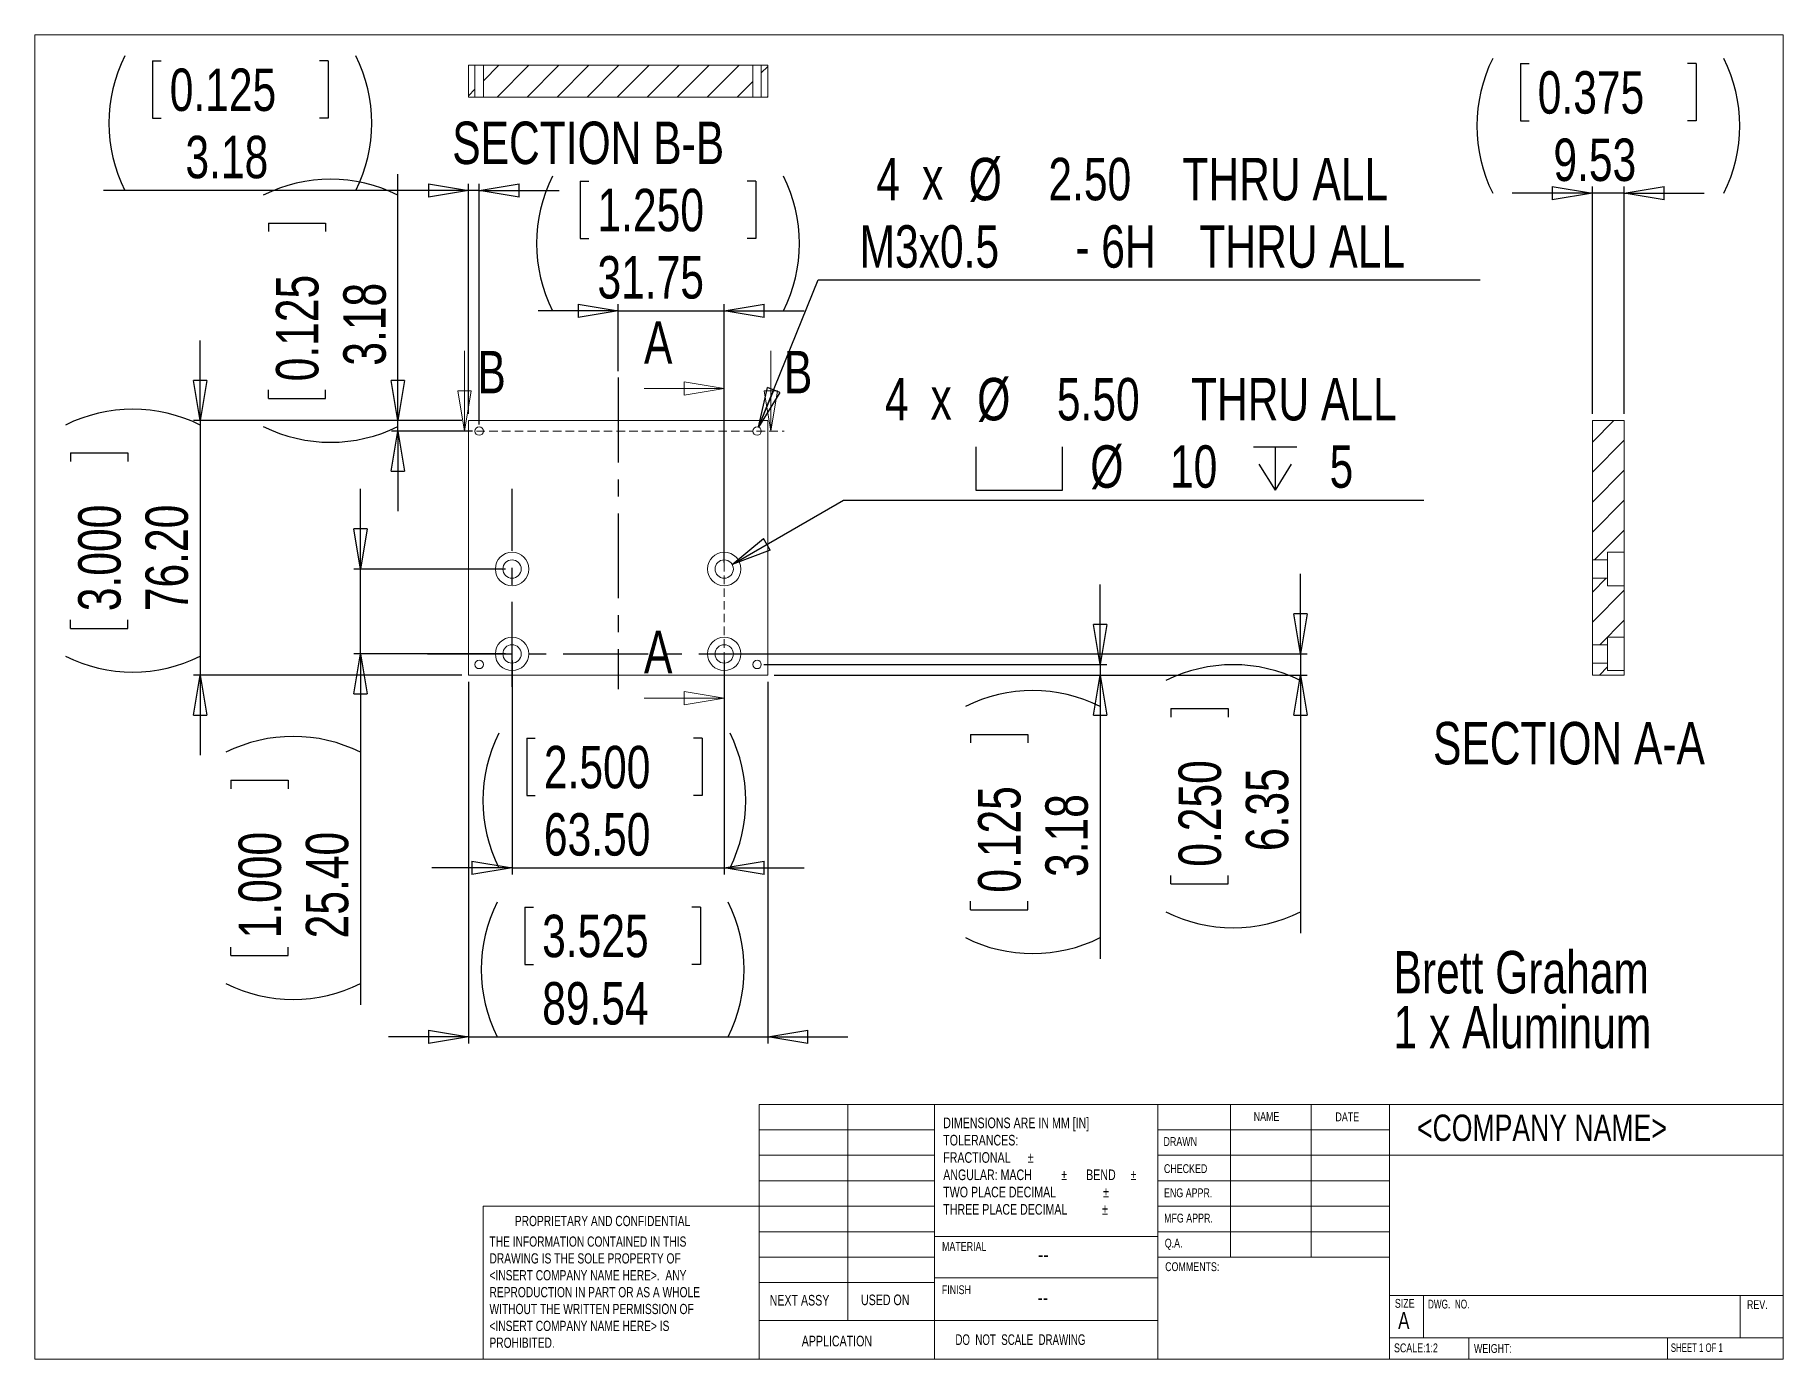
# Model space of a CAD drawing. Header units: millimetres. Extents: x 8 to 270, y 10 to 208.
import ezdxf

# ---------------------------------------------------------------- set-up
doc = ezdxf.new("R2010")
doc.units = ezdxf.units.MM
doc.linetypes.add('CENTERX2', pattern=[20.32, 12.7, -2.54, 2.54, -2.54])
doc.linetypes.add('HIDDEN', pattern=[1.905, 1.27, -0.635])
doc.layers.add('FORMAT', color=7, linetype='Continuous')
doc.styles.add('SLDTEXTSTYLE0', font='TXT', dxfattribs={"width": 0.75})
doc.styles.add('SLDTEXTSTYLE1', font='TXT', dxfattribs={"width": 0.694444})
doc.styles.add('SLDTEXTSTYLE2', font='TXT', dxfattribs={"width": 0.684783})
doc.styles.add('SLDTEXTSTYLE3', font='TXT', dxfattribs={"width": 0.6875})
doc.dimstyles.new('SLDDIMSTYLE0', dxfattribs={"dimtxt": 6.35, "dimasz": 5.9944, "dimexe": 0, "dimexo": 0.0625, "dimgap": 1.5875, "dimtad": 1, "dimtoh": 1, "dimlfac": 2, "dimrnd": 1e-09, "dimzin": 12, "dimdsep": 46, "dimtxsty": 'SLDTEXTSTYLE0', "dimblk1": 'CLOSED', "dimblk2": 'CLOSED', "dimsah": 1, "dimcen": 0.09, "dimadec": 0, "dimazin": 0, "dimtfac": 1, "dimtofl": 0, "dimtmove": 0, "dimatfit": 3, "dimldrblk": 'CLOSED', "dimfxl": 1, "dimtolj": 1, "dimtzin": 12, "dimarcsym": 0})
doc.dimstyles.new('SLDDIMSTYLE1', dxfattribs={"dimtxt": 6.35, "dimasz": 5.9944, "dimexe": 0, "dimexo": 0.0625, "dimgap": 1.5875, "dimtad": 1, "dimtoh": 1, "dimlfac": 2, "dimrnd": 1e-09, "dimzin": 4, "dimdsep": 46, "dimtxsty": 'SLDTEXTSTYLE0', "dimblk1": 'CLOSED', "dimblk2": 'CLOSED', "dimsah": 1, "dimcen": 0.09, "dimadec": 0, "dimazin": 0, "dimtfac": 1, "dimtofl": 0, "dimtmove": 0, "dimatfit": 3, "dimldrblk": 'CLOSED', "dimfxl": 1, "dimtolj": 1, "dimtzin": 12, "dimarcsym": 0})
doc.dimstyles.new('SLDDIMSTYLE2', dxfattribs={"dimtxt": 6.35, "dimasz": 5.9944, "dimexe": 0, "dimexo": 0.0625, "dimgap": 1.5875, "dimtad": 0, "dimtih": 1, "dimtoh": 1, "dimdec": 0, "dimlfac": 2, "dimrnd": 1e-09, "dimzin": 12, "dimdsep": 46, "dimtxsty": 'SLDTEXTSTYLE0', "dimblk1": 'CLOSED', "dimblk2": 'CLOSED', "dimsah": 1, "dimcen": 0.09, "dimadec": 0, "dimazin": 0, "dimtfac": 1, "dimtofl": 0, "dimtmove": 0, "dimatfit": 3, "dimldrblk": 'CLOSED', "dimfxl": 1, "dimtolj": 1, "dimtzin": 12, "dimarcsym": 0})

# ---------------------------------------------------------------- blocks, each defined once
blk = doc.blocks.new('SW_NOTE_0')
at = {"layer": 'FORMAT', "color": 0, "char_height": 6.35, "attachment_point": 1, "style": 'SLDTEXTSTYLE0'}
for s, insert in [('Brett Graham', (0, 8.19)), ('1 x Aluminum', (0, -0.03))]:
    blk.add_mtext(s, dxfattribs=dict(at, insert=insert))
blk = doc.blocks.new('SW_NOTE_1')
at = {"color": 0, "linetype": 'Continuous', "lineweight": 0, "attachment_point": 1, "style": 'SLDTEXTSTYLE0'}
for s, insert, char_height in [('DIMENSIONS ARE IN MM [IN]', (0, 2.05), 1.5875), ('TOLERANCES:', (0, -0.54), 1.5875), ('FRACTIONAL', (0, -3.13), 1.587), ('%%p', (12.64, -3.13), 1.587), ('ANGULAR: MACH', (0, -5.72), 1.5875), ('%%p', (17.67, -5.72), 1.587), ('     BEND ', (19.18, -5.72), 1.587), ('%%p', (28.03, -5.72), 1.587), ('TWO PLACE DECIMAL    ', (0, -8.3), 1.5875), ('%%p', (23.92, -8.3), 1.587), ('THREE PLACE DECIMAL  ', (0, -10.89), 1.5875), ('%%p', (23.78, -10.89), 1.587)]:
    blk.add_mtext(s, dxfattribs=dict(at, insert=insert, char_height=char_height))
blk = doc.blocks.new('SW_NOTE_2')
at = {"color": 0, "linetype": 'Continuous', "lineweight": 0, "char_height": 1.524, "attachment_point": 1, "style": 'SLDTEXTSTYLE0'}
for s, insert in [('THE INFORMATION CONTAINED IN THIS', (0, 1.96)), ('DRAWING IS THE SOLE PROPERTY OF', (0, -0.56)), ('<INSERT COMPANY NAME HERE>.  ANY ', (0, -3.08)), ('REPRODUCTION IN PART OR AS A WHOLE', (0, -5.61)), ('WITHOUT THE WRITTEN PERMISSION OF', (0, -8.13)), ('<INSERT COMPANY NAME HERE> IS ', (0, -10.66)), ('PROHIBITED.', (0, -13.18))]:
    blk.add_mtext(s, dxfattribs=dict(at, insert=insert))
blk = doc.blocks.new('_CLOSED')
at = {"color": 0, "linetype": 'ByBlock', "lineweight": -2}
for p, q in [((-1, 0.166667), (0, 0)), ((-1, 0.166667), (-1, -0.166667)), ((0, 0), (-1, -0.166667)), ((0, 0), (-1, 0))]:
    blk.add_line(p, q, dxfattribs=at)
blk = doc.blocks.new('*D5')
at = {"layer": 'FORMAT'}
for p, q in [((73.27, 111.31), (73.27, 57.18)), ((118.04, 111.31), (118.04, 57.18)), ((81.71, 77.57), (81.71, 69.01)), ((81.71, 77.57), (83, 77.57)), ((107.98, 77.57), (106.69, 77.57)), ((107.98, 77.57), (107.98, 69.01)), ((81.71, 69.01), (83, 69.01)), ((107.98, 69.01), (106.69, 69.01)), ((73.27, 58.17), (61.28, 58.17)), ((73.27, 58.17), (118.04, 58.17)), ((118.04, 58.17), (130.03, 58.17))]:
    blk.add_line(p, q, dxfattribs=at)
for centre, start, end in [((97.7, 68.25), 153.4349, 206.5651), ((91.99, 68.25), 333.4349, 26.5651)]:
    blk.add_arc(centre, 22.53, start, end, dxfattribs=at)
at = {"layer": 'FORMAT', "xscale": 5.9944, "yscale": 5.9944}
blk.add_blockref('_CLOSED', (73.27, 58.17, -2.33), dxfattribs=at)
at = {"layer": 'FORMAT', "xscale": 5.9944, "yscale": 5.9944, "rotation": 180}
blk.add_blockref('_CLOSED', (118.04, 58.17, -2.33), dxfattribs=at)
at = {"layer": 'FORMAT', "char_height": 6.35, "attachment_point": 1, "style": 'SLDTEXTSTYLE0'}
for s, insert in [('3.525', (84.29, 76.44)), ('89.54', (84.29, 66.36))]:
    blk.add_mtext(s, dxfattribs=dict(at, insert=insert))
blk = doc.blocks.new('*D6')
at = {"layer": 'FORMAT'}
for p, q in [((33.11, 150.4), (33.11, 162.38)), ((72.28, 150.4), (32.12, 150.4)), ((33.11, 150.4), (33.11, 112.3)), ((13.71, 145.54), (22.28, 145.54)), ((13.71, 145.54), (13.71, 144.26)), ((22.28, 145.54), (22.28, 144.26)), ((13.71, 119.28), (13.71, 120.57)), ((22.28, 119.28), (22.28, 120.57)), ((13.71, 119.28), (22.28, 119.28)), ((72.28, 112.3), (32.12, 112.3)), ((33.11, 112.3), (33.11, 100.31))]:
    blk.add_line(p, q, dxfattribs=at)
for centre, start, end in [((23.03, 129.56), 63.4349, 116.5651), ((23.03, 135.27), 243.4349, 296.5651)]:
    blk.add_arc(centre, 22.53, start, end, dxfattribs=at)
at = {"layer": 'FORMAT', "xscale": 5.9944, "yscale": 5.9944}
for p, rotation in [((33.11, 150.4, -2.33), 270), ((33.11, 112.3, -2.33), 90)]:
    blk.add_blockref('_CLOSED', p, dxfattribs=dict(at, rotation=rotation))
at = {"layer": 'FORMAT', "char_height": 6.35, "attachment_point": 1, "rotation": 90, "style": 'SLDTEXTSTYLE0'}
for s, insert in [('3.000', (14.85, 121.86)), ('76.20', (24.92, 121.86))]:
    blk.add_mtext(s, dxfattribs=dict(at, insert=insert))
blk = doc.blocks.new('*D7')
at = {"layer": 'FORMAT'}
for p, q in [((79.78, 114.48), (79.78, 82.46)), ((111.53, 114.48), (111.53, 82.46)), ((81.98, 102.85), (81.98, 94.28)), ((81.98, 102.85), (83.26, 102.85)), ((108.24, 102.85), (106.95, 102.85)), ((108.24, 102.85), (108.24, 94.28)), ((81.98, 94.28), (83.26, 94.28)), ((108.24, 94.28), (106.95, 94.28)), ((79.78, 83.45), (67.79, 83.45)), ((79.78, 83.45), (111.53, 83.45)), ((111.53, 83.45), (123.52, 83.45))]:
    blk.add_line(p, q, dxfattribs=at)
for centre, start, end in [((97.96, 93.53), 153.4349, 206.5651), ((92.25, 93.53), 333.4349, 26.5651)]:
    blk.add_arc(centre, 22.53, start, end, dxfattribs=at)
at = {"layer": 'FORMAT', "xscale": 5.9944, "yscale": 5.9944}
blk.add_blockref('_CLOSED', (79.78, 83.45, -2.33), dxfattribs=at)
at = {"layer": 'FORMAT', "xscale": 5.9944, "yscale": 5.9944, "rotation": 180}
blk.add_blockref('_CLOSED', (111.53, 83.45, -2.33), dxfattribs=at)
at = {"layer": 'FORMAT', "char_height": 6.35, "attachment_point": 1, "style": 'SLDTEXTSTYLE0'}
for s, insert in [('2.500', (84.55, 101.71)), ('63.50', (84.55, 91.64))]:
    blk.add_mtext(s, dxfattribs=dict(at, insert=insert))
blk = doc.blocks.new('*D8')
at = {"layer": 'FORMAT'}
for p, q in [((57.11, 128.17), (57.11, 140.16)), ((78.79, 128.17), (56.12, 128.17)), ((57.11, 115.47), (57.11, 128.17)), ((78.79, 115.47), (56.12, 115.47)), ((57.11, 115.47), (57.11, 62.98)), ((37.71, 96.58), (46.28, 96.58)), ((37.71, 96.58), (37.71, 95.29)), ((46.28, 96.58), (46.28, 95.29)), ((37.71, 70.32), (37.71, 71.61)), ((46.28, 70.32), (46.28, 71.61)), ((37.71, 70.32), (46.28, 70.32))]:
    blk.add_line(p, q, dxfattribs=at)
for centre, start, end in [((47.03, 80.59), 63.4349, 116.5651), ((47.03, 86.31), 243.4349, 296.5651)]:
    blk.add_arc(centre, 22.53, start, end, dxfattribs=at)
at = {"layer": 'FORMAT', "xscale": 5.9944, "yscale": 5.9944}
for p, rotation in [((57.11, 128.17, -2.33), 270), ((57.11, 115.47, -2.33), 90)]:
    blk.add_blockref('_CLOSED', p, dxfattribs=dict(at, rotation=rotation))
at = {"layer": 'FORMAT', "char_height": 6.35, "attachment_point": 1, "rotation": 90, "style": 'SLDTEXTSTYLE0'}
for s, insert in [('1.000', (38.85, 72.9)), ('25.40', (48.92, 72.9))]:
    blk.add_mtext(s, dxfattribs=dict(at, insert=insert))
blk = doc.blocks.new('*D9')
at = {"layer": 'FORMAT'}
for p, q in [((197.79, 115.47), (197.79, 127.46)), ((112.52, 115.47), (198.78, 115.47)), ((197.79, 115.47), (197.79, 112.3)), ((119.03, 112.3), (198.78, 112.3)), ((197.79, 112.3), (197.79, 73.7)), ((178.39, 107.31), (186.96, 107.31)), ((178.39, 107.31), (178.39, 106.02)), ((186.96, 107.31), (186.96, 106.02)), ((178.39, 81.04), (178.39, 82.33)), ((186.96, 81.04), (186.96, 82.33)), ((178.39, 81.04), (186.96, 81.04))]:
    blk.add_line(p, q, dxfattribs=at)
for centre, start, end in [((187.71, 91.32), 63.4349, 116.5651), ((187.71, 97.03), 243.4349, 296.5651)]:
    blk.add_arc(centre, 22.53, start, end, dxfattribs=at)
at = {"layer": 'FORMAT', "xscale": 5.9944, "yscale": 5.9944}
for p, rotation in [((197.79, 115.47, -2.33), 270), ((197.79, 112.3, -2.33), 90)]:
    blk.add_blockref('_CLOSED', p, dxfattribs=dict(at, rotation=rotation))
at = {"layer": 'FORMAT', "char_height": 6.35, "attachment_point": 1, "rotation": 90, "style": 'SLDTEXTSTYLE0'}
for s, insert in [('0.250', (179.53, 83.62)), ('6.35', (189.6, 85.96))]:
    blk.add_mtext(s, dxfattribs=dict(at, insert=insert))
blk = doc.blocks.new('*D10')
at = {"layer": 'FORMAT'}
for p, q in [((167.79, 113.88), (167.79, 125.87)), ((117.44, 113.88), (168.78, 113.88)), ((167.79, 113.88), (167.79, 112.3)), ((119.03, 112.3), (168.78, 112.3)), ((167.79, 112.3), (167.79, 69.83)), ((148.39, 103.43), (156.96, 103.43)), ((148.39, 103.43), (148.39, 102.14)), ((156.96, 103.43), (156.96, 102.14)), ((148.39, 77.17), (148.39, 78.46)), ((148.39, 77.17), (156.96, 77.17)), ((156.96, 77.17), (156.96, 78.46))]:
    blk.add_line(p, q, dxfattribs=at)
for centre, start, end in [((157.71, 87.44), 63.4349, 116.5651), ((157.71, 93.16), 243.4349, 296.5651)]:
    blk.add_arc(centre, 22.53, start, end, dxfattribs=at)
at = {"layer": 'FORMAT', "xscale": 5.9944, "yscale": 5.9944}
for p, rotation in [((167.79, 113.88, -2.33), 270), ((167.79, 112.3, -2.33), 90)]:
    blk.add_blockref('_CLOSED', p, dxfattribs=dict(at, rotation=rotation))
at = {"layer": 'FORMAT', "char_height": 6.35, "attachment_point": 1, "rotation": 90, "style": 'SLDTEXTSTYLE0'}
for s, insert in [('0.125', (149.53, 79.74)), ('3.18', (159.6, 82.09))]:
    blk.add_mtext(s, dxfattribs=dict(at, insert=insert))
blk = doc.blocks.new('*D11')
at = {"layer": 'FORMAT'}
for p, q in [((25.98, 204.2), (25.98, 195.64)), ((25.98, 204.2), (27.27, 204.2)), ((52.24, 204.2), (50.95, 204.2)), ((52.24, 204.2), (52.24, 195.64)), ((25.98, 195.64), (27.27, 195.64)), ((52.24, 195.64), (50.95, 195.64)), ((73.27, 151.39), (73.27, 185.79)), ((74.86, 149.8), (74.86, 185.79)), ((73.27, 184.8), (18.64, 184.8)), ((74.86, 184.8), (73.27, 184.8)), ((74.86, 184.8), (86.85, 184.8))]:
    blk.add_line(p, q, dxfattribs=at)
for centre, start, end in [((41.97, 194.88), 153.4349, 206.5651), ((36.25, 194.88), 333.4349, 26.5651)]:
    blk.add_arc(centre, 22.53, start, end, dxfattribs=at)
at = {"layer": 'FORMAT', "xscale": 5.9944, "yscale": 5.9944}
for p, rotation in [((73.27, 184.8, -2.33), 360), ((74.86, 184.8, -2.33), 180)]:
    blk.add_blockref('_CLOSED', p, dxfattribs=dict(at, rotation=rotation))
at = {"layer": 'FORMAT', "char_height": 6.35, "attachment_point": 1, "style": 'SLDTEXTSTYLE0'}
for s, insert in [('0.125', (28.55, 203.06)), ('3.18', (30.9, 192.99))]:
    blk.add_mtext(s, dxfattribs=dict(at, insert=insert))
blk = doc.blocks.new('*D12')
at = {"layer": 'FORMAT'}
for p, q in [((62.71, 150.4), (62.71, 187.27)), ((43.31, 179.93), (51.88, 179.93)), ((43.31, 179.93), (43.31, 178.65)), ((51.88, 179.93), (51.88, 178.65)), ((43.31, 153.67), (43.31, 154.96)), ((51.88, 153.67), (51.88, 154.96)), ((43.31, 153.67), (51.88, 153.67)), ((72.28, 150.4), (61.72, 150.4)), ((62.71, 148.81), (62.71, 150.4)), ((73.87, 148.81), (61.72, 148.81)), ((62.71, 148.81), (62.71, 136.82))]:
    blk.add_line(p, q, dxfattribs=at)
for centre, start, end in [((52.63, 163.95), 63.4349, 116.5651), ((52.63, 169.66), 243.4349, 296.5651)]:
    blk.add_arc(centre, 22.53, start, end, dxfattribs=at)
at = {"layer": 'FORMAT', "xscale": 5.9944, "yscale": 5.9944}
for p, rotation in [((62.71, 150.4, -2.33), 270), ((62.71, 148.81, -2.33), 90)]:
    blk.add_blockref('_CLOSED', p, dxfattribs=dict(at, rotation=rotation))
at = {"layer": 'FORMAT', "char_height": 6.35, "attachment_point": 1, "rotation": 90, "style": 'SLDTEXTSTYLE0'}
for s, insert in [('0.125', (44.45, 156.25)), ('3.18', (54.53, 158.59))]:
    blk.add_mtext(s, dxfattribs=dict(at, insert=insert))
blk = doc.blocks.new('*D13')
at = {"layer": 'FORMAT'}
for p, q in [((89.99, 186.2), (89.99, 177.64)), ((89.99, 186.2), (91.28, 186.2)), ((116.25, 186.2), (114.97, 186.2)), ((116.25, 186.2), (116.25, 177.64)), ((89.99, 177.64), (91.28, 177.64)), ((116.25, 177.64), (114.97, 177.64)), ((95.66, 157.79), (95.66, 167.79)), ((111.53, 129.16), (111.53, 167.79)), ((95.66, 166.8), (83.67, 166.8)), ((95.66, 166.8), (111.53, 166.8)), ((111.53, 166.8), (123.52, 166.8))]:
    blk.add_line(p, q, dxfattribs=at)
for centre, start, end in [((105.98, 176.88), 153.4349, 206.5651), ((100.27, 176.88), 333.4349, 26.5651)]:
    blk.add_arc(centre, 22.53, start, end, dxfattribs=at)
at = {"layer": 'FORMAT', "xscale": 5.9944, "yscale": 5.9944}
blk.add_blockref('_CLOSED', (95.66, 166.8, -2.33), dxfattribs=at)
at = {"layer": 'FORMAT', "xscale": 5.9944, "yscale": 5.9944, "rotation": 180}
blk.add_blockref('_CLOSED', (111.53, 166.8, -2.33), dxfattribs=at)
at = {"layer": 'FORMAT', "char_height": 6.35, "attachment_point": 1, "style": 'SLDTEXTSTYLE0'}
for s, insert in [('1.250', (92.57, 185.06)), ('31.75', (92.57, 174.99))]:
    blk.add_mtext(s, dxfattribs=dict(at, insert=insert))
blk = doc.blocks.new('*D14')
at = {"layer": 'FORMAT'}
for p, q in [((116.69, 149.39), (125.62, 171.43)), ((125.62, 171.43), (224.66, 171.43))]:
    blk.add_line(p, q, dxfattribs=at)
at = {"layer": 'FORMAT', "xscale": 5.9944, "yscale": 5.9944, "rotation": 247.9419177682}
blk.add_blockref('_CLOSED', (116.69, 149.39, -2.33), dxfattribs=at)
at = {"layer": 'FORMAT', "char_height": 6.35, "attachment_point": 1, "style": 'SLDTEXTSTYLE0'}
for s, insert in [('4', (134.31, 189.69)), ('%%c', (148.13, 189.69)), ('2.50', (160.05, 189.69)), ('THRU ALL', (180.12, 189.69)), (' x ', (139.37, 189.78)), ('M3x0.5', (131.79, 179.61)), (' - 6H ', (162.31, 179.61)), ('THRU ALL', (182.64, 179.61))]:
    blk.add_mtext(s, dxfattribs=dict(at, insert=insert))
blk = doc.blocks.new('SW_SYMBOL_HOLE_SPOT')
at = {"layer": 'FORMAT', "color": 0}
for p, q in [((0, 875), (0, 75)), ((1600, 75), (1600, 875)), ((0, 75), (1600, 75))]:
    blk.add_line(p, q, dxfattribs=at)
blk = doc.blocks.new('SW_SYMBOL_HOLE_DEPTH')
at = {"layer": 'FORMAT', "color": 0}
for p, q in [((0, 875), (800, 875)), ((400, 875), (400, 75)), ((100, 555), (400, 75)), ((700, 555), (400, 75))]:
    blk.add_line(p, q, dxfattribs=at)
blk = doc.blocks.new('*D15')
at = {"layer": 'FORMAT'}
for p, q in [((112.72, 128.86), (129.41, 138.49)), ((129.41, 138.49), (216.22, 138.49))]:
    blk.add_line(p, q, dxfattribs=at)
at = {"layer": 'FORMAT', "xscale": 0.0081111328, "yscale": 0.0081111328, "zscale": 0.0081111328}
for name, p in [('SW_SYMBOL_HOLE_SPOT', (149.19, 139.37)), ('SW_SYMBOL_HOLE_DEPTH', (190.73, 139.37))]:
    blk.add_blockref(name, p, dxfattribs=at)
at = {"layer": 'FORMAT', "xscale": 5.9944, "yscale": 5.9944, "rotation": 210.00554161}
blk.add_blockref('_CLOSED', (112.72, 128.86, -2.33), dxfattribs=at)
at = {"layer": 'FORMAT', "char_height": 6.35, "attachment_point": 1, "style": 'SLDTEXTSTYLE0'}
for s, insert in [('%%c', (149.4, 156.76)), ('4', (135.58, 156.76)), (' x ', (140.64, 156.85)), ('5.50', (161.32, 156.76)), ('THRU ALL', (181.39, 156.76)), ('%%c', (166.33, 146.68)), ('10', (178.25, 146.68)), ('5', (202.14, 146.68))]:
    blk.add_mtext(s, dxfattribs=dict(at, insert=insert))
blk = doc.blocks.new('*D18')
at = {"layer": 'FORMAT'}
for p, q in [((230.71, 203.79), (230.71, 195.23)), ((230.71, 203.79), (232, 203.79)), ((256.98, 203.79), (255.69, 203.79)), ((256.98, 203.79), (256.98, 195.23)), ((230.71, 195.23), (232, 195.23)), ((256.98, 195.23), (255.69, 195.23)), ((241.46, 184.4), (229.47, 184.4)), ((241.46, 151.39), (241.46, 185.39)), ((246.23, 184.4), (241.46, 184.4)), ((246.23, 151.39), (246.23, 185.39)), ((246.23, 184.4), (258.21, 184.4))]:
    blk.add_line(p, q, dxfattribs=at)
for centre, start, end in [((246.7, 194.47), 153.4349, 206.5651), ((240.99, 194.47), 333.4349, 26.5651)]:
    blk.add_arc(centre, 22.53, start, end, dxfattribs=at)
at = {"layer": 'FORMAT', "xscale": 5.9944, "yscale": 5.9944}
for p, rotation in [((241.46, 184.4, 19.18), 360), ((246.23, 184.4, 19.18), 180)]:
    blk.add_blockref('_CLOSED', p, dxfattribs=dict(at, rotation=rotation))
at = {"layer": 'FORMAT', "char_height": 6.35, "attachment_point": 1, "style": 'SLDTEXTSTYLE0'}
for s, insert in [('0.375', (233.29, 202.66)), ('9.53', (235.63, 192.58))]:
    blk.add_mtext(s, dxfattribs=dict(at, insert=insert))

msp = doc.modelspace()

# ---------------------------------------------------------------- hatches: boundary and pattern name
at = {"linetype": 'Continuous', "lineweight": 0}
h = msp.add_hatch(dxfattribs=at)
h.set_pattern_fill('ANSI31', style=0)
h.paths.add_polyline_path([(74.2352, 203.5512), (73.2727, 203.5512), (73.2727, 198.7887), (74.2352, 198.7887)], flags=0)
h = msp.add_hatch(dxfattribs=at)
h.set_pattern_fill('ANSI31', style=0)
h.paths.add_polyline_path([(115.8277, 203.5512), (75.4852, 203.5512), (75.4852, 198.7887), (115.8277, 198.7887)], flags=0)
h = msp.add_hatch(dxfattribs=at)
h.set_pattern_fill('ANSI31', style=0)
h.paths.add_polyline_path([(117.0777, 198.7887), (118.0402, 198.7887), (118.0402, 203.5512), (117.0777, 203.5512)], flags=0)
h = msp.add_hatch(dxfattribs=at)
h.set_pattern_fill('ANSI31', style=0)
h.paths.add_polyline_path([(246.2259, 130.6709), (246.2259, 150.3959), (241.4634, 150.3959), (241.4634, 129.5459), (243.7259, 129.5459), (243.7259, 130.6709)], flags=0)
h = msp.add_hatch(dxfattribs=at)
h.set_pattern_fill('ANSI31', style=0)
h.paths.add_polyline_path([(241.4634, 126.7959), (241.4634, 116.8459), (243.7259, 116.8459), (243.7259, 117.9709), (246.2259, 117.9709), (246.2259, 125.6709), (243.7259, 125.6709), (243.7259, 126.7959)], flags=0)
h = msp.add_hatch(dxfattribs=at)
h.set_pattern_fill('ANSI31', style=0)
h.paths.add_polyline_path([(241.4634, 114.0959), (241.4634, 112.2959), (246.2259, 112.2959), (246.2259, 112.9709), (243.7259, 112.9709), (243.7259, 114.0959)], flags=0)

# ---------------------------------------------------------------- linework, layer by layer
at = {"color": 8, "linetype": 'Continuous', "lineweight": 0}
for p, q in [((8.3801, 208.0787), (270.0001, 208.0787)), ((8.3801, 208.0787), (8.3801, 9.9587)), ((270.0001, 9.9587), (270.0001, 208.0787)), ((116.7749, 9.9587), (116.7749, 48.0587)), ((116.7749, 48.0587), (143.0001, 48.0587)), ((130.0269, 48.0587), (130.0269, 15.7359)), ((143.0001, 9.9587), (143.0001, 48.0587)), ((143.0001, 48.0587), (270.0001, 48.0587)), ((176.4517, 48.0587), (176.4517, 9.9587)), ((187.2851, 48.0587), (187.2851, 25.1987)), ((199.3766, 48.0587), (199.3766, 25.1987)), ((211.114, 48.0587), (211.114, 9.9587)), ((116.7749, 44.2487), (143.0001, 44.2487)), ((176.4517, 44.2487), (211.114, 44.2487)), ((116.7749, 40.4387), (143.0001, 40.4387)), ((176.4517, 40.4387), (270.0001, 40.4387)), ((116.7749, 36.6287), (143.0001, 36.6287)), ((176.4517, 36.6287), (211.114, 36.6287)), ((116.7749, 32.8187), (75.4398, 32.8187)), ((75.4398, 32.8187), (75.4398, 9.9587)), ((116.7749, 32.8187), (143.0001, 32.8187)), ((176.4517, 32.8187), (211.114, 32.8187)), ((116.7749, 29.0087), (143.0001, 29.0087)), ((176.4517, 29.0087), (211.114, 29.0087)), ((176.4517, 28.3138), (143.0001, 28.3138)), ((116.7749, 25.1987), (143.0001, 25.1987)), ((176.4517, 25.1987), (211.114, 25.1987)), ((116.7749, 21.3887), (143.0001, 21.3887)), ((143.0001, 22.0859), (176.4517, 22.0859)), ((211.114, 19.4837), (270.0001, 19.4837)), ((216.212, 19.4837), (216.212, 13.1337)), ((263.5695, 19.4837), (263.5695, 13.1337)), ((143.0001, 15.7359), (116.7749, 15.7359)), ((143.0001, 15.7359), (176.4517, 15.7359)), ((211.114, 13.1337), (270.0001, 13.1337)), ((222.9901, 13.1337), (222.9901, 9.9587)), ((252.6938, 13.1337), (252.6938, 9.9587)), ((270.0001, 9.9587), (8.3801, 9.9587))]:
    msp.add_line(p, q, dxfattribs=at)
at = {"color": 7, "linetype": 'Continuous', "lineweight": 15}
for p, q in [((73.2727, 203.5512), (73.2727, 198.7887)), ((73.2727, 203.5512), (74.2352, 203.5512)), ((74.2352, 198.7887), (74.2352, 203.5512)), ((74.2352, 203.5512), (75.4852, 203.5512)), ((75.4852, 203.5512), (75.4852, 198.7887)), ((75.4852, 203.5512), (115.8277, 203.5512)), ((115.8277, 198.7887), (115.8277, 203.5512)), ((115.8277, 203.5512), (117.0777, 203.5512)), ((117.0777, 203.5512), (117.0777, 198.7887)), ((117.0777, 203.5512), (118.0402, 203.5512)), ((118.0402, 198.7887), (118.0402, 203.5512)), ((73.2727, 198.7887), (74.2352, 198.7887)), ((74.2352, 198.7887), (75.4852, 198.7887)), ((75.4852, 198.7887), (115.8277, 198.7887)), ((115.8277, 198.7887), (117.0777, 198.7887)), ((117.0777, 198.7887), (118.0402, 198.7887)), ((73.2727, 150.3959), (73.2727, 112.2959)), ((118.0402, 150.3959), (73.2727, 150.3959)), ((118.0402, 112.2959), (118.0402, 150.3959)), ((246.2259, 150.3959), (241.4634, 150.3959)), ((241.4634, 129.5459), (241.4634, 150.3959)), ((246.2259, 130.6709), (246.2259, 150.3959)), ((241.4634, 129.5459), (243.7259, 129.5459)), ((241.4634, 126.7959), (241.4634, 129.5459)), ((243.7259, 130.6709), (246.2259, 130.6709)), ((243.7259, 129.5459), (243.7259, 130.6709)), ((243.7259, 126.7959), (243.7259, 129.5459)), ((246.2259, 125.6709), (246.2259, 130.6709)), ((243.7259, 126.7959), (241.4634, 126.7959)), ((241.4634, 116.8459), (241.4634, 126.7959)), ((243.7259, 125.6709), (243.7259, 126.7959)), ((246.2259, 125.6709), (243.7259, 125.6709)), ((246.2259, 117.9709), (246.2259, 125.6709)), ((243.7259, 117.9709), (246.2259, 117.9709)), ((243.7259, 116.8459), (243.7259, 117.9709)), ((246.2259, 112.9709), (246.2259, 117.9709)), ((241.4634, 114.0959), (241.4634, 116.8459)), ((241.4634, 116.8459), (243.7259, 116.8459)), ((243.7259, 114.0959), (243.7259, 116.8459)), ((243.7259, 114.0959), (241.4634, 114.0959)), ((241.4634, 112.2959), (241.4634, 114.0959)), ((243.7259, 112.9709), (243.7259, 114.0959)), ((246.2259, 112.9709), (243.7259, 112.9709)), ((246.2259, 112.2959), (246.2259, 112.9709)), ((73.2727, 112.2959), (118.0402, 112.2959)), ((241.4634, 112.2959), (246.2259, 112.2959))]:
    msp.add_line(p, q, dxfattribs=at)
at = {"color": 7, "linetype": 'Continuous', "lineweight": 0}
for p, q in [((72.6534, 160.8084), (72.6534, 148.8084)), ((118.5232, 160.8084), (118.5232, 148.8084)), ((99.5315, 155.1689), (111.5315, 155.1689)), ((99.5315, 108.8577), (111.5315, 108.8577))]:
    msp.add_line(p, q, dxfattribs=at)
at = {"color": 7, "linetype": 'HIDDEN', "lineweight": 0}
for p, q in [((111.5315, 106.8577), (111.5315, 157.1689)), ((70.6534, 148.8084), (120.5232, 148.8084))]:
    msp.add_line(p, q, dxfattribs=at)
at = {"color": 7, "linetype": 'CENTERX2'}
for p, q in [((95.6565, 156.8023), (95.6565, 110.1738)), ((79.7815, 110.5532), (79.7815, 140.1875)), ((67.1095, 115.4709), (127.789, 115.4709))]:
    msp.add_line(p, q, dxfattribs=at)
at = {"color": 7, "linetype": 'Continuous', "lineweight": 15}
for centre, radius in [((74.8602, 148.8084), 0.625), ((116.4527, 148.8084), 0.625), ((79.7815, 128.1709), 2.5), ((79.7815, 128.1709), 1.375), ((111.5315, 128.1709), 2.5), ((111.5315, 128.1709), 1.375), ((79.7815, 115.4709), 2.5), ((111.5315, 115.4709), 2.5), ((79.7815, 115.4709), 1.375), ((111.5315, 115.4709), 1.375), ((74.8602, 113.8834), 0.625), ((116.4527, 113.8834), 0.625)]:
    msp.add_circle(centre, radius, dxfattribs=at)

# ---------------------------------------------------------------- block references
at = {"color": 7, "linetype": 'Continuous', "lineweight": 0, "xscale": 6, "yscale": 6}
for p, rotation in [((72.6534, 148.8084), 270), ((111.5315, 155.1689), 360), ((118.5232, 148.8084), 270), ((111.5315, 108.8577), 360)]:
    msp.add_blockref('_CLOSED', p, dxfattribs=dict(at, rotation=rotation))
at = {"color": 8, "linetype": 'Continuous', "lineweight": 0}
for name, p in [('SW_NOTE_1', (144.3123, 44.0389)), ('SW_NOTE_2', (76.4054, 26.3388))]:
    msp.add_blockref(name, p, dxfattribs=at)
at = {"layer": 'FORMAT'}
msp.add_blockref('SW_NOTE_0', (211.7091, 62.8261), dxfattribs=at)

# ---------------------------------------------------------------- texts
at = {"color": 7, "linetype": 'Continuous', "char_height": 6.35, "attachment_point": 1, "style": 'SLDTEXTSTYLE0'}
for s, insert in [('A', (99.5315, 165.2459)), ('B', (74.5971, 160.8084)), ('B', (120.4669, 160.8084)), ('A', (99.5315, 118.9347))]:
    msp.add_mtext(s, dxfattribs=dict(at, insert=insert))
at = {"color": 8, "linetype": 'Continuous', "lineweight": 0, "attachment_point": 1}
for s, insert, char_height, style in [('NAME', (190.783, 46.9111), 1.32292, 'SLDTEXTSTYLE0'), ('DATE', (203.0114, 46.8597), 1.32292, 'SLDTEXTSTYLE0'), ('<COMPANY NAME>', (215.2255, 46.5388), 3.96875, 'SLDTEXTSTYLE0'), ('DRAWN', (177.2844, 43.1662), 1.32292, 'SLDTEXTSTYLE0'), ('CHECKED', (177.3453, 39.1083), 1.32292, 'SLDTEXTSTYLE0'), ('ENG APPR.', (177.3583, 35.4915), 1.32292, 'SLDTEXTSTYLE0'), ('PROPRIETARY AND CONFIDENTIAL', (80.2019, 31.3719), 1.524, 'SLDTEXTSTYLE0'), ('MFG APPR.', (177.3699, 31.7087), 1.32292, 'SLDTEXTSTYLE0'), ('MATERIAL', (144.1376, 27.4692), 1.32292, 'SLDTEXTSTYLE0'), ('Q.A.', (177.4683, 27.9665), 1.32292, 'SLDTEXTSTYLE0'), ('--', (158.4944, 26.8141), 2.38125, 'SLDTEXTSTYLE0'), ('COMMENTS:', (177.5296, 24.4368), 1.32292, 'SLDTEXTSTYLE0'), ('FINISH', (144.108, 20.9903), 1.32292, 'SLDTEXTSTYLE0'), ('NEXT ASSY', (118.3327, 19.5542), 1.5875, 'SLDTEXTSTYLE0'), ('USED ON', (132.0022, 19.6077), 1.5875, 'SLDTEXTSTYLE0'), ('--', (158.4301, 20.3772), 2.38125, 'SLDTEXTSTYLE0'), ('SIZE', (211.9023, 18.9478), 1.32292, 'SLDTEXTSTYLE0'), ('DWG.  NO.', (216.8537, 18.8439), 1.32292, 'SLDTEXTSTYLE1'), ('REV.', (264.6046, 18.7653), 1.32292, 'SLDTEXTSTYLE0'), ('A', (212.3905, 16.996), 2.54, 'SLDTEXTSTYLE0'), ('APPLICATION', (123.1373, 13.4424), 1.5875, 'SLDTEXTSTYLE0'), ('DO  NOT  SCALE  DRAWING', (146.1341, 13.653), 1.5875, 'SLDTEXTSTYLE2'), ('SCALE:1:2', (211.7793, 12.2878), 1.32292, 'SLDTEXTSTYLE0'), ('WEIGHT:', (223.7477, 12.1985), 1.32292, 'SLDTEXTSTYLE0'), ('SHEET 1 OF 1', (253.2071, 12.2932), 1.27, 'SLDTEXTSTYLE3')]:
    msp.add_mtext(s, dxfattribs=dict(at, insert=insert, char_height=char_height, style=style))
at = {"layer": 'FORMAT', "char_height": 6.35, "attachment_point": 1, "style": 'SLDTEXTSTYLE0'}
for s, insert in [('SECTION B-B', (70.8297, 195.1121)), ('SECTION A-A', (217.6157, 105.2856))]:
    msp.add_mtext(s, dxfattribs=dict(at, insert=insert))

# ---------------------------------------------------------------- dimensions: what is measured, and where the dimension line sits
at = {"layer": 'FORMAT'}
for base, p1, p2, dimstyle, picture, middle in [((73.2727108023, 184.8022755949), (74.8602108023, 148.8084006567), (73.2727108023, 150.3959006567), 'SLDDIMSTYLE0', '*D11', (39.1095091541, 184.8022755949)), ((241.4634479067, 184.3959006567), (246.2259479067, 150.3959006567), (241.4634479067, 150.3959006567), 'SLDDIMSTYLE0', '*D18', (243.8446979067, 184.3959006567)), ((111.5315, 166.8023), (95.6565, 156.8023), (111.5315, 128.1709), 'SLDDIMSTYLE0', '*D13', (103.1217, 166.8023)), ((111.5315, 83.45), (79.7815, 115.4709), (111.5315, 115.4709), 'SLDDIMSTYLE1', '*D7', (95.1081, 83.45)), ((118.0402108023, 58.1738150583), (73.2727108023, 112.2959006567), (118.0402108023, 112.2959006567), 'SLDDIMSTYLE0', '*D5', (94.8472322826, 58.1738150583))]:
    dim = msp.add_linear_dim(base=base, p1=p1, p2=p2, text='(<>)', dimstyle=dimstyle, dxfattribs=at)
    dim.commit()
    dim.dimension.update_dxf_attribs({"geometry": picture, "text_midpoint": middle, "dimtype": 160})
for p1, p2, text, picture, middle in [((115.9363, 147.534), (116.6874, 149.3877), '<> x %%c 2.50 THRU ALL\\PM3x0.5 - 6H THRU ALL\\P', '*D14', (176.6409, 181.5507)), ((110.9902, 127.8583), (112.7222, 128.8585), '<> x %%c 5.50 THRU ALL\\P{\\fGDT;v}%%c 10 {\\fGDT;x} 5\\P', '*D15', (174.3136, 148.6672))]:
    dim = msp.add_diameter_dim_2p(p1=p1, p2=p2, text=text, dimstyle='SLDDIMSTYLE2', override={"dimpost": '<>'}, dxfattribs=at)
    dim.commit()
    dim.dimension.update_dxf_attribs({"geometry": picture, "text_midpoint": middle, "dimtype": 163})
for base, p1, p2, dimstyle, picture, middle in [((62.7117353226, 150.3959006567), (74.8602108023, 148.8084006567), (73.2727108023, 150.3959006567), 'SLDDIMSTYLE0', '*D12', (62.7117353226, 166.8022755949)), ((33.1095, 112.2959), (73.2727, 150.3959), (73.2727, 112.2959), 'SLDDIMSTYLE1', '*D6', (33.1095, 132.4118)), ((57.1095, 128.1709), (79.7815, 115.4709), (79.7815, 128.1709), 'SLDDIMSTYLE1', '*D8', (57.1095, 83.45)), ((197.789, 112.2959), (111.5315, 115.4709), (118.0402, 112.2959), 'SLDDIMSTYLE0', '*D9', (197.789, 94.1738)), ((167.7889566829, 112.2959006567), (116.4527108023, 113.8834006567), (118.0402108023, 112.2959006567), 'SLDDIMSTYLE0', '*D10', (167.7889566829, 90.2989490985))]:
    dim = msp.add_linear_dim(base=base, p1=p1, p2=p2, angle=90, text='(<>)', dimstyle=dimstyle, dxfattribs=at)
    dim.commit()
    dim.dimension.update_dxf_attribs({"geometry": picture, "text_midpoint": middle, "dimtype": 160})

doc.saveas('drawing.dxf')
